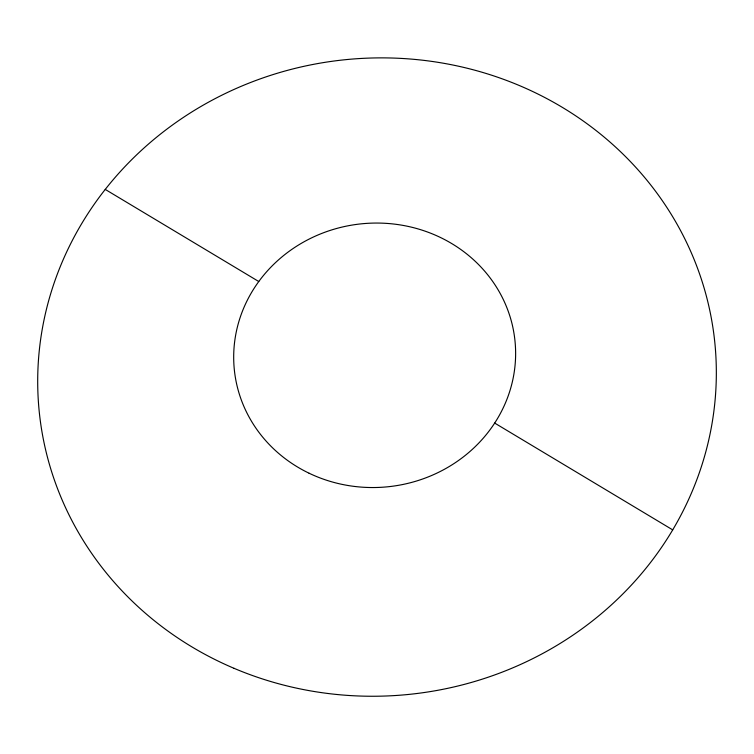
<?xml version="1.0" encoding="UTF-8"?>
<svg xmlns="http://www.w3.org/2000/svg" width="754" height="754" viewBox="0 0 754 754"><rect width="100%" height="100%" fill="white"/><g stroke="black" fill="none" stroke-linecap="round" stroke-linejoin="round"><path stroke-width="1.13" d="M105.24 189.414L258.763 281.525M494.681 423.069L672.709 529.883M233.994 668.298A339.554 318.942 -6.2 0 0 715.009 344.578A339.554 318.942 -6.2 0 0 182.053 118.312A339.554 318.942 -6.2 0 0 233.994 668.298M309.065 473.21A141.073 132.138 -6.2 0 0 515.519 348.197A141.073 132.138 -6.2 0 0 299.376 244.494A141.073 132.138 -6.2 0 0 309.065 473.21"/></g></svg>
